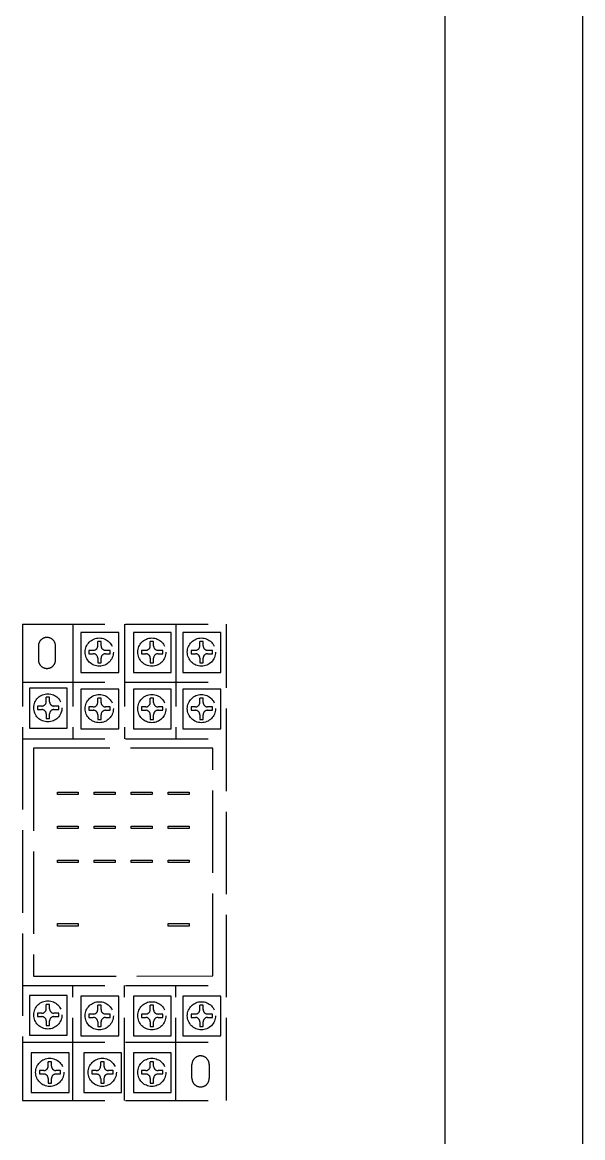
# Model space of a CAD drawing. Extents: x 309900 to 310800, y 288222 to 290422.
# Drawn here: x 310718.1 to 310799.6, y 288922.6 to 289084.9 of the extents above; entities that cross this region are included whole.
import ezdxf

# ---------------------------------------------------------------- set-up
doc = ezdxf.new("R2010")
doc.units = 0
doc.header["$MEASUREMENT"] = 0
doc.linetypes.add('ACAD_ISO02W100', pattern=[15, 12, -3])
doc.linetypes.add('DASHED', pattern=[0.75, 0.5, -0.25])
doc.layers.add('布置图', color=30, linetype='Continuous')
doc.layers.add('文字', color=3, linetype='Continuous')

msp = doc.modelspace()

# ---------------------------------------------------------------- linework, layer by layer
at = {"color": 2}
msp.add_lwpolyline([(310779.6, 290422.36), (310799.6, 290422.36), (310799.6, 288222.36), (310779.6, 288222.36)], close=True, dxfattribs=at)
at = {"layer": '布置图', "linetype": 'DASHED'}
msp.add_lwpolyline([(309899.6, 290422.36), (310799.6, 290422.36), (310799.6, 288222.36), (309899.6, 288222.36)], close=True, dxfattribs=at)
at = {"layer": '文字', "color": 0, "linetype": 'ACAD_ISO02W100'}
for p, q in [((310718.12, 288997.37), (310718.12, 288928.07)), ((310718.12, 288997.37), (310747.82, 288997.37)), ((310725.48, 288997.37), (310725.48, 288980.68)), ((310732.97, 288997.37), (310732.97, 288980.68)), ((310740.45, 288997.37), (310740.45, 288980.68)), ((310747.82, 288928.07), (310747.82, 288997.37)), ((310729.57, 288994.82), (310729.08, 288994.82)), ((310729.08, 288994.18), (310729.08, 288994.82)), ((310729.57, 288994.18), (310729.57, 288994.82)), ((310737.21, 288994.82), (310736.72, 288994.82)), ((310736.72, 288994.18), (310736.72, 288994.82)), ((310737.21, 288994.18), (310737.21, 288994.82)), ((310744.42, 288994.82), (310743.93, 288994.82)), ((310743.93, 288994.18), (310743.93, 288994.82)), ((310744.42, 288994.18), (310744.42, 288994.82)), ((310728.44, 288993.54), (310727.81, 288993.54)), ((310727.81, 288993.54), (310727.81, 288993.05)), ((310727.81, 288993.05), (310728.44, 288993.05)), ((310729.08, 288993.54), (310729.08, 288993.54)), ((310729.08, 288992.41), (310729.08, 288991.73)), ((310729.57, 288991.73), (310729.57, 288992.41)), ((310730.9, 288993.54), (310730.21, 288993.54)), ((310730.21, 288993.05), (310730.9, 288993.05)), ((310730.9, 288993.05), (310730.9, 288993.54)), ((310736.08, 288993.54), (310735.45, 288993.54)), ((310735.45, 288993.54), (310735.45, 288993.05)), ((310735.45, 288993.05), (310736.08, 288993.05)), ((310736.72, 288993.54), (310736.72, 288993.54)), ((310736.72, 288992.41), (310736.72, 288991.73)), ((310737.21, 288991.73), (310737.21, 288992.41)), ((310738.54, 288993.54), (310737.85, 288993.54)), ((310737.85, 288993.05), (310738.54, 288993.05)), ((310738.54, 288993.05), (310738.54, 288993.54)), ((310743.29, 288993.54), (310742.66, 288993.54)), ((310742.66, 288993.54), (310742.66, 288993.05)), ((310742.66, 288993.05), (310743.29, 288993.05)), ((310743.93, 288993.54), (310743.93, 288993.54)), ((310743.93, 288992.41), (310743.93, 288991.73)), ((310744.42, 288991.73), (310744.42, 288992.41)), ((310745.75, 288993.54), (310745.06, 288993.54)), ((310745.06, 288993.05), (310745.75, 288993.05)), ((310745.75, 288993.05), (310745.75, 288993.54)), ((310729.08, 288991.73), (310729.57, 288991.73)), ((310736.72, 288991.73), (310737.21, 288991.73)), ((310743.93, 288991.73), (310744.42, 288991.73)), ((310718.12, 288988.91), (310747.82, 288988.91)), ((310722.09, 288986.71), (310721.6, 288986.71)), ((310721.6, 288986.07), (310721.6, 288986.71)), ((310722.09, 288986.07), (310722.09, 288986.71)), ((310729.57, 288986.59), (310729.08, 288986.59)), ((310729.08, 288985.95), (310729.08, 288986.59)), ((310729.57, 288985.95), (310729.57, 288986.59)), ((310737.21, 288986.59), (310736.72, 288986.59)), ((310736.72, 288985.95), (310736.72, 288986.59)), ((310737.21, 288985.95), (310737.21, 288986.59)), ((310744.42, 288986.59), (310743.93, 288986.59)), ((310743.93, 288985.95), (310743.93, 288986.59)), ((310744.42, 288985.95), (310744.42, 288986.59)), ((310720.96, 288985.43), (310720.32, 288985.43)), ((310720.32, 288985.43), (310720.32, 288984.94)), ((310720.32, 288984.94), (310720.96, 288984.94)), ((310721.6, 288985.43), (310721.6, 288985.43)), ((310721.6, 288984.3), (310721.6, 288983.62)), ((310722.09, 288983.62), (310722.09, 288984.3)), ((310723.41, 288985.43), (310722.72, 288985.43)), ((310722.72, 288984.94), (310723.41, 288984.94)), ((310723.41, 288984.94), (310723.41, 288985.43)), ((310728.44, 288985.31), (310727.81, 288985.31)), ((310727.81, 288985.31), (310727.81, 288984.82)), ((310727.81, 288984.82), (310728.44, 288984.82)), ((310729.08, 288985.31), (310729.08, 288985.31)), ((310729.08, 288984.18), (310729.08, 288983.5)), ((310729.57, 288983.5), (310729.57, 288984.18)), ((310730.9, 288985.31), (310730.21, 288985.31)), ((310730.21, 288984.82), (310730.9, 288984.82)), ((310730.9, 288984.82), (310730.9, 288985.31)), ((310736.08, 288985.31), (310735.45, 288985.31)), ((310735.45, 288985.31), (310735.45, 288984.82)), ((310735.45, 288984.82), (310736.08, 288984.82)), ((310736.72, 288985.31), (310736.72, 288985.31)), ((310736.72, 288984.18), (310736.72, 288983.5)), ((310737.21, 288983.5), (310737.21, 288984.18)), ((310738.54, 288985.31), (310737.85, 288985.31)), ((310737.85, 288984.82), (310738.54, 288984.82)), ((310738.54, 288984.82), (310738.54, 288985.31)), ((310743.29, 288985.31), (310742.66, 288985.31)), ((310742.66, 288985.31), (310742.66, 288984.82)), ((310742.66, 288984.82), (310743.29, 288984.82)), ((310743.93, 288985.31), (310743.93, 288985.31)), ((310743.93, 288984.18), (310743.93, 288983.5)), ((310744.42, 288983.5), (310744.42, 288984.18)), ((310745.75, 288985.31), (310745.06, 288985.31)), ((310745.06, 288984.82), (310745.75, 288984.82)), ((310745.75, 288984.82), (310745.75, 288985.31)), ((310721.6, 288983.62), (310722.09, 288983.62)), ((310729.08, 288983.5), (310729.57, 288983.5)), ((310736.72, 288983.5), (310737.21, 288983.5)), ((310743.93, 288983.5), (310744.42, 288983.5)), ((310718.12, 288980.68), (310747.82, 288980.68)), ((310718.12, 288944.76), (310747.82, 288944.76)), ((310725.48, 288928.07), (310725.48, 288944.76)), ((310732.97, 288928.07), (310732.97, 288944.76)), ((310740.45, 288928.07), (310740.45, 288944.76)), ((310722.09, 288942.03), (310721.6, 288942.03)), ((310721.6, 288941.39), (310721.6, 288942.03)), ((310722.09, 288941.39), (310722.09, 288942.03)), ((310729.57, 288941.91), (310729.08, 288941.91)), ((310729.08, 288941.27), (310729.08, 288941.91)), ((310729.57, 288941.27), (310729.57, 288941.91)), ((310737.21, 288941.91), (310736.72, 288941.91)), ((310736.72, 288941.27), (310736.72, 288941.91)), ((310737.21, 288941.27), (310737.21, 288941.91)), ((310744.42, 288941.91), (310743.93, 288941.91)), ((310743.93, 288941.27), (310743.93, 288941.91)), ((310744.42, 288941.27), (310744.42, 288941.91)), ((310720.96, 288940.75), (310720.32, 288940.75)), ((310720.32, 288940.75), (310720.32, 288940.26)), ((310720.32, 288940.26), (310720.96, 288940.26)), ((310721.6, 288940.75), (310721.6, 288940.75)), ((310723.41, 288940.75), (310722.72, 288940.75)), ((310722.72, 288940.26), (310723.41, 288940.26)), ((310723.41, 288940.26), (310723.41, 288940.75)), ((310728.44, 288940.63), (310727.81, 288940.63)), ((310727.81, 288940.63), (310727.81, 288940.14)), ((310729.08, 288940.63), (310729.08, 288940.63)), ((310730.9, 288940.63), (310730.21, 288940.63)), ((310730.9, 288940.14), (310730.9, 288940.63)), ((310736.08, 288940.63), (310735.45, 288940.63)), ((310735.45, 288940.63), (310735.45, 288940.14)), ((310736.72, 288940.63), (310736.72, 288940.63)), ((310738.54, 288940.63), (310737.85, 288940.63)), ((310738.54, 288940.14), (310738.54, 288940.63)), ((310743.29, 288940.63), (310742.66, 288940.63)), ((310742.66, 288940.63), (310742.66, 288940.14)), ((310743.93, 288940.63), (310743.93, 288940.63)), ((310745.75, 288940.63), (310745.06, 288940.63)), ((310745.75, 288940.14), (310745.75, 288940.63)), ((310721.6, 288939.62), (310721.6, 288938.94)), ((310721.6, 288938.94), (310722.09, 288938.94)), ((310722.09, 288938.94), (310722.09, 288939.62)), ((310727.81, 288940.14), (310728.44, 288940.14)), ((310729.08, 288939.5), (310729.08, 288938.82)), ((310729.08, 288938.82), (310729.57, 288938.82)), ((310729.57, 288938.82), (310729.57, 288939.5)), ((310730.21, 288940.14), (310730.9, 288940.14)), ((310735.45, 288940.14), (310736.08, 288940.14)), ((310736.72, 288939.5), (310736.72, 288938.82)), ((310736.72, 288938.82), (310737.21, 288938.82)), ((310737.21, 288938.82), (310737.21, 288939.5)), ((310737.85, 288940.14), (310738.54, 288940.14)), ((310742.66, 288940.14), (310743.29, 288940.14)), ((310743.93, 288939.5), (310743.93, 288938.82)), ((310743.93, 288938.82), (310744.42, 288938.82)), ((310744.42, 288938.82), (310744.42, 288939.5)), ((310745.06, 288940.14), (310745.75, 288940.14)), ((310718.12, 288936.54), (310747.82, 288936.54)), ((310721.23, 288932.4), (310720.6, 288932.4)), ((310720.6, 288932.4), (310720.6, 288931.91)), ((310722.36, 288933.68), (310721.87, 288933.68)), ((310721.87, 288933.04), (310721.87, 288933.68)), ((310721.87, 288932.4), (310721.87, 288932.4)), ((310722.36, 288933.04), (310722.36, 288933.68)), ((310723.69, 288932.4), (310723, 288932.4)), ((310723.69, 288931.91), (310723.69, 288932.4)), ((310728.87, 288932.4), (310728.23, 288932.4)), ((310728.23, 288932.4), (310728.23, 288931.91)), ((310730, 288933.68), (310729.51, 288933.68)), ((310729.51, 288933.04), (310729.51, 288933.68)), ((310729.51, 288932.4), (310729.51, 288932.4)), ((310730, 288933.04), (310730, 288933.68)), ((310731.32, 288932.4), (310730.63, 288932.4)), ((310731.32, 288931.91), (310731.32, 288932.4)), ((310736.08, 288932.4), (310735.45, 288932.4)), ((310735.45, 288932.4), (310735.45, 288931.91)), ((310737.21, 288933.68), (310736.72, 288933.68)), ((310736.72, 288933.04), (310736.72, 288933.68)), ((310736.72, 288932.4), (310736.72, 288932.4)), ((310737.21, 288933.04), (310737.21, 288933.68)), ((310738.54, 288932.4), (310737.85, 288932.4)), ((310738.54, 288931.91), (310738.54, 288932.4)), ((310720.6, 288931.91), (310721.23, 288931.91)), ((310721.87, 288931.27), (310721.87, 288930.59)), ((310721.87, 288930.59), (310722.36, 288930.59)), ((310722.36, 288930.59), (310722.36, 288931.27)), ((310723, 288931.91), (310723.69, 288931.91)), ((310728.23, 288931.91), (310728.87, 288931.91)), ((310729.51, 288931.27), (310729.51, 288930.59)), ((310729.51, 288930.59), (310730, 288930.59)), ((310730, 288930.59), (310730, 288931.27)), ((310730.63, 288931.91), (310731.32, 288931.91)), ((310735.45, 288931.91), (310736.08, 288931.91)), ((310736.72, 288931.27), (310736.72, 288930.59)), ((310736.72, 288930.59), (310737.21, 288930.59)), ((310737.21, 288930.59), (310737.21, 288931.27)), ((310737.85, 288931.91), (310738.54, 288931.91)), ((310718.12, 288928.07), (310747.82, 288928.07)), ((310718.12, 288928.07), (310747.82, 288928.07))]:
    msp.add_line(p, q, dxfattribs=at)
at = {"layer": '文字', "color": 0, "linetype": 'ACAD_ISO02W100', "elevation": 0}
for points in [[(310721.7, 288990.91), (310721.7, 288990.91, 0.414214), (310722.95, 288992.16), (310722.95, 288994.16, 0.414214), (310721.7, 288995.41), (310721.7, 288995.41, 0.414214), (310720.45, 288994.16), (310720.45, 288992.16, 0.414214)], [(310744.04, 288934.54), (310744.04, 288934.54, -0.414214), (310745.29, 288933.28), (310745.29, 288931.28, -0.414214), (310744.04, 288930.03), (310744.04, 288930.03, -0.414214), (310742.78, 288931.28), (310742.78, 288933.28, -0.414214)]]:
    msp.add_lwpolyline(points, format="xyb", close=True, dxfattribs=at)
for points in [[(310726.63, 288990.34), (310732.13, 288990.34), (310732.13, 288996.13), (310726.63, 288996.13)], [(310734.27, 288990.34), (310739.77, 288990.34), (310739.77, 288996.13), (310734.27, 288996.13)], [(310741.48, 288990.34), (310746.98, 288990.34), (310746.98, 288996.13), (310741.48, 288996.13)], [(310719.15, 288982.23), (310724.64, 288982.23), (310724.64, 288988.02), (310719.15, 288988.02)], [(310726.63, 288982.12), (310732.13, 288982.12), (310732.13, 288987.9), (310726.63, 288987.9)], [(310734.27, 288982.12), (310739.77, 288982.12), (310739.77, 288987.9), (310734.27, 288987.9)], [(310741.48, 288982.12), (310746.98, 288982.12), (310746.98, 288987.9), (310741.48, 288987.9)], [(310719.76, 288946.15), (310745.84, 288946.17), (310745.84, 288979.29), (310719.76, 288979.29)], [(310723.21, 288972.91), (310726.26, 288972.91), (310726.26, 288972.57), (310723.21, 288972.57)], [(310728.58, 288972.91), (310731.63, 288972.91), (310731.63, 288972.57), (310728.58, 288972.57)], [(310733.95, 288972.91), (310737, 288972.91), (310737, 288972.57), (310733.95, 288972.57)], [(310739.33, 288972.91), (310742.37, 288972.91), (310742.37, 288972.57), (310739.33, 288972.57)], [(310723.21, 288967.96), (310726.26, 288967.96), (310726.26, 288967.61), (310723.21, 288967.61)], [(310728.58, 288967.96), (310731.63, 288967.96), (310731.63, 288967.61), (310728.58, 288967.61)], [(310733.95, 288967.96), (310737, 288967.96), (310737, 288967.61), (310733.95, 288967.61)], [(310739.33, 288967.96), (310742.37, 288967.96), (310742.37, 288967.61), (310739.33, 288967.61)], [(310723.21, 288963), (310726.26, 288963), (310726.26, 288962.66), (310723.21, 288962.66)], [(310728.58, 288963), (310731.63, 288963), (310731.63, 288962.66), (310728.58, 288962.66)], [(310733.95, 288963), (310737, 288963), (310737, 288962.66), (310733.95, 288962.66)], [(310739.33, 288963), (310742.37, 288963), (310742.37, 288962.66), (310739.33, 288962.66)], [(310723.21, 288953.78), (310726.26, 288953.78), (310726.26, 288953.43), (310723.21, 288953.43)], [(310739.33, 288953.78), (310742.37, 288953.78), (310742.37, 288953.43), (310739.33, 288953.43)], [(310719.15, 288937.55), (310724.64, 288937.55), (310724.64, 288943.34), (310719.15, 288943.34)], [(310726.63, 288937.44), (310732.13, 288937.44), (310732.13, 288943.22), (310726.63, 288943.22)], [(310734.27, 288937.44), (310739.77, 288937.44), (310739.77, 288943.22), (310734.27, 288943.22)], [(310741.48, 288937.44), (310746.98, 288937.44), (310746.98, 288943.22), (310741.48, 288943.22)], [(310719.42, 288929.21), (310724.92, 288929.21), (310724.92, 288934.99), (310719.42, 288934.99)], [(310727.06, 288929.21), (310732.55, 288929.21), (310732.55, 288934.99), (310727.06, 288934.99)], [(310734.27, 288929.21), (310739.77, 288929.21), (310739.77, 288934.99), (310734.27, 288934.99)]]:
    msp.add_lwpolyline(points, close=True, dxfattribs=at)
at = {"layer": '文字', "color": 0, "linetype": 'ACAD_ISO02W100'}
for centre in [(310729.31, 288993.29), (310736.95, 288993.29), (310744.16, 288993.29), (310721.83, 288985.18), (310729.31, 288985.06), (310736.95, 288985.06), (310744.16, 288985.06), (310721.83, 288940.5), (310729.31, 288940.38), (310736.95, 288940.38), (310744.16, 288940.38), (310722.1, 288932.15), (310729.74, 288932.15), (310736.95, 288932.15)]:
    msp.add_circle(centre, 2.05, dxfattribs=at)
for centre, start, end in [((310728.44, 288994.18), 270, 0), ((310730.21, 288994.18), 180, 270), ((310736.08, 288994.18), 270, 0), ((310737.85, 288994.18), 180, 270), ((310743.29, 288994.18), 270, 0), ((310745.06, 288994.18), 180, 270), ((310728.44, 288992.41), 0, 90), ((310730.21, 288992.41), 90, 180), ((310736.08, 288992.41), 0, 90), ((310737.85, 288992.41), 90, 180), ((310743.29, 288992.41), 0, 90), ((310745.06, 288992.41), 90, 180), ((310720.96, 288986.07), 270, 0), ((310722.72, 288986.07), 180, 270), ((310728.44, 288985.95), 270, 0), ((310730.21, 288985.95), 180, 270), ((310736.08, 288985.95), 270, 0), ((310737.85, 288985.95), 180, 270), ((310743.29, 288985.95), 270, 0), ((310745.06, 288985.95), 180, 270), ((310720.96, 288984.3), 0, 90), ((310722.72, 288984.3), 90, 180), ((310728.44, 288984.18), 0, 90), ((310730.21, 288984.18), 90, 180), ((310736.08, 288984.18), 0, 90), ((310737.85, 288984.18), 90, 180), ((310743.29, 288984.18), 0, 90), ((310745.06, 288984.18), 90, 180), ((310720.96, 288941.39), 270, 0), ((310720.96, 288939.62), 0, 90), ((310722.72, 288941.39), 180, 270), ((310722.72, 288939.62), 90, 180), ((310728.44, 288941.27), 270, 0), ((310730.21, 288941.27), 180, 270), ((310736.08, 288941.27), 270, 0), ((310737.85, 288941.27), 180, 270), ((310743.29, 288941.27), 270, 0), ((310745.06, 288941.27), 180, 270), ((310728.44, 288939.5), 0, 90), ((310730.21, 288939.5), 90, 180), ((310736.08, 288939.5), 0, 90), ((310737.85, 288939.5), 90, 180), ((310743.29, 288939.5), 0, 90), ((310745.06, 288939.5), 90, 180), ((310721.23, 288933.04), 270, 0), ((310723, 288933.04), 180, 270), ((310728.87, 288933.04), 270, 0), ((310730.63, 288933.04), 180, 270), ((310736.08, 288933.04), 270, 0), ((310737.85, 288933.04), 180, 270), ((310721.23, 288931.27), 0, 90), ((310723, 288931.27), 90, 180), ((310728.87, 288931.27), 0, 90), ((310730.63, 288931.27), 90, 180), ((310736.08, 288931.27), 0, 90), ((310737.85, 288931.27), 90, 180)]:
    msp.add_arc(centre, 0.637, start, end, dxfattribs=at)

doc.saveas('drawing.dxf')
